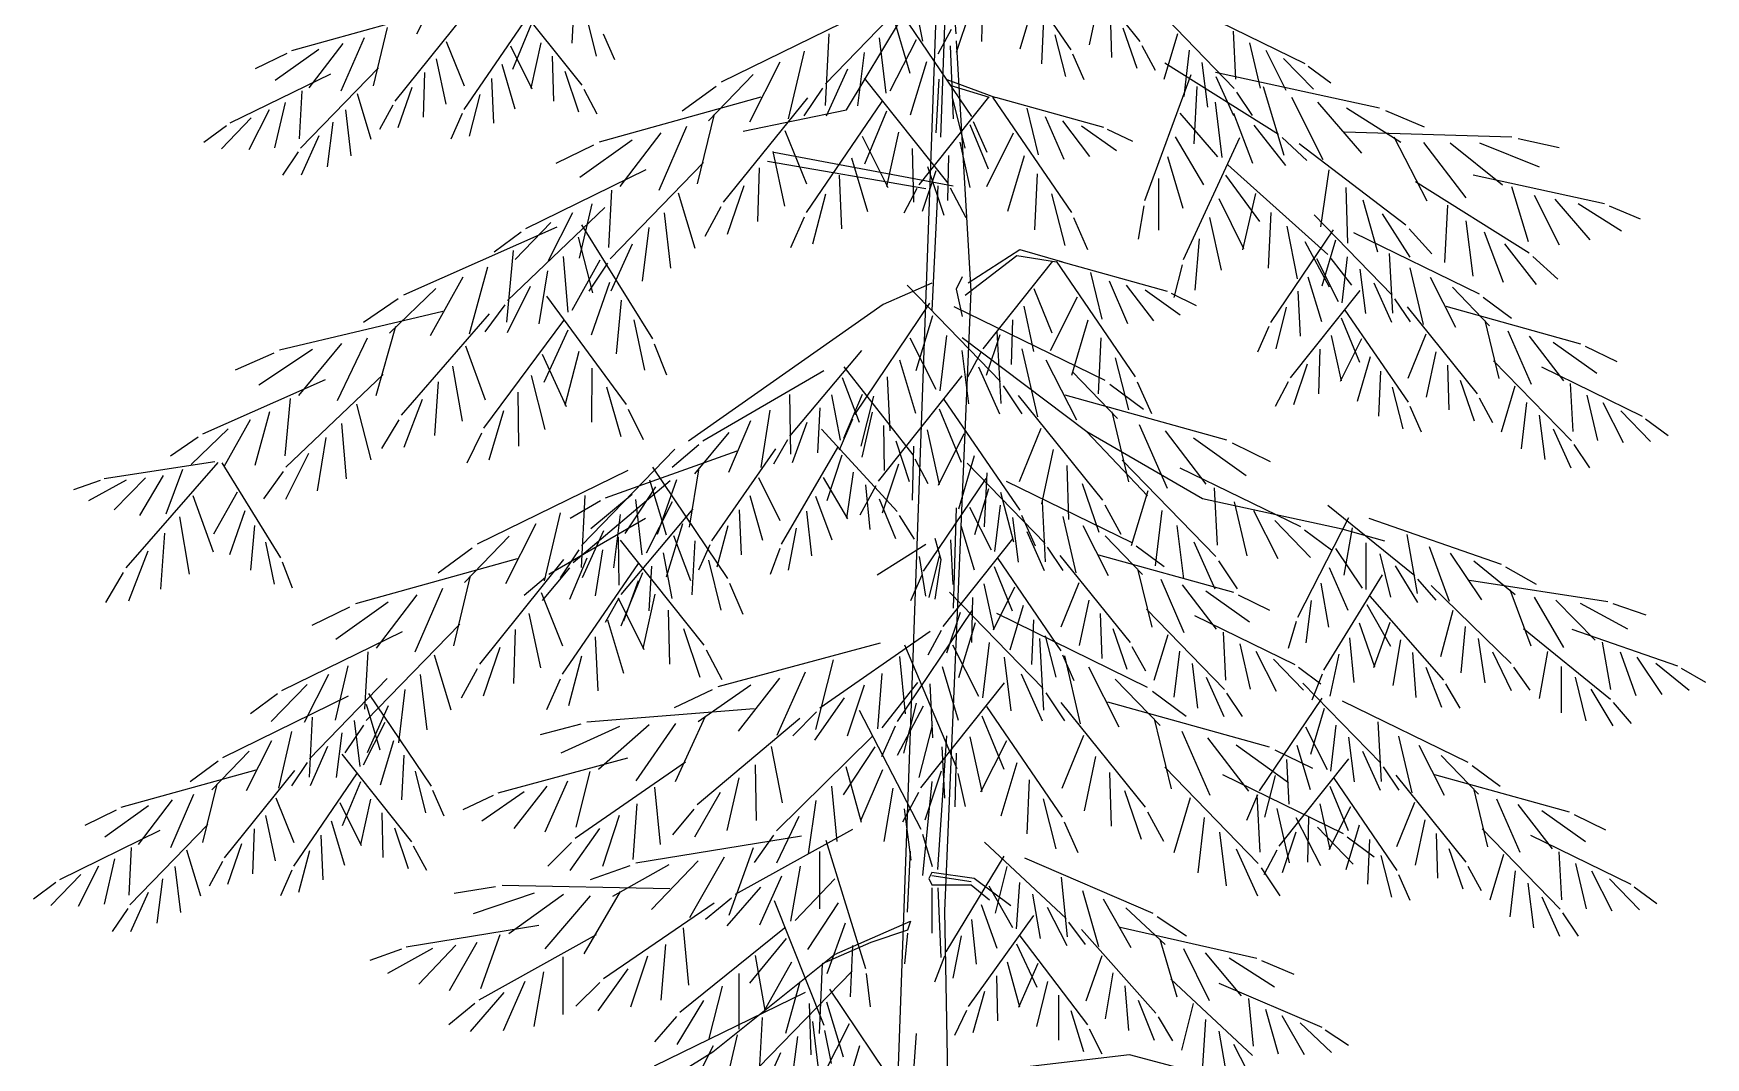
# Model space of a CAD drawing. Header units: millimetres. Extents: x 79741 to 173011, y 86123 to 135501.
# Drawn here: x 139338 to 143797, y 96044 to 98776 of the extents above; entities that cross this region are included whole.
import ezdxf

# ---------------------------------------------------------------- set-up
doc = ezdxf.new("R2010")
doc.units = ezdxf.units.MM

# ---------------------------------------------------------------- blocks, each defined once
blk = doc.blocks.new('A$C1C015833')
for p, q in [((2076.3, 42.3), (2273.2, 5526.6)), ((2292.1, 4776.8), (2265.1, 5134.9)), ((2406.8, 4946.1), (2547.2, 4740.9)), ((2544.8, 4953.2), (2700.7, 4759.5)), ((2258.3, 4547.1), (2271.8, 4925.4)), ((1149.5, 4886.8), (1093.1, 4775.6)), ((2209.4, 4880), (2001.6, 4665.8)), ((1305.6, 4857), (1460.4, 4662.4)), ((1443.6, 4855.2), (1438.3, 4755.6)), ((2104.9, 4832.8), (1769.8, 4668.9)), ((2159.2, 4839.9), (2326.1, 4592.6)), ((2202.5, 4833.4), (2217.2, 4760.2)), ((2350.9, 4859.4), (2348.3, 4759.7)), ((2463.2, 4841.7), (2433.9, 4742.7)), ((2609.1, 4853.5), (2587.6, 4752.5)), ((2737.2, 4833.5), (2910.3, 4655.1)), ((1114.5, 4821.9), (815, 4738.5)), ((1200.6, 4820.6), (1044.7, 4627)), ((1338.6, 4813.6), (1198.2, 4608.3)), ((1347, 4796), (1306.4, 4697.5)), ((1468.9, 4819.6), (1492.1, 4727)), ((2048.9, 4607.9), (2170.5, 4810.6)), ((2152.7, 4812), (2189.6, 4689.5)), ((2322.8, 4825.9), (2292.5, 4735.5)), ((2486.2, 4809.9), (2481.6, 4710.3)), ((2634.5, 4823.6), (2637.7, 4723.9)), ((2843.9, 4819.7), (3067.3, 4710.4)), ((976.6, 4767.4), (925, 4649.1)), ((1027.8, 4790.6), (996.6, 4661.1)), ((1158.8, 4759.9), (1198.8, 4661.1)), ((1369.3, 4757), (1347.2, 4656.1)), ((1507.7, 4776.8), (1532.7, 4719.8)), ((2009.5, 4776.8), (2001, 4617.2)), ((2121.5, 4768), (2136, 4644.9)), ((2203.1, 4763), (2145.2, 4649)), ((2280.8, 4786.3), (2251.5, 4731.4)), ((2292.3, 4761.4), (2324.6, 4204.5)), ((2511.8, 4774.5), (2535.5, 4682.1)), ((2662.8, 4790.3), (2693.7, 4700)), ((2784.4, 4776.8), (2753.7, 4674.8)), ((2907.6, 4782.4), (2913.2, 4675.9)), ((804.4, 4732.8), (734.5, 4698.8)), ((876, 4742.1), (778.9, 4672.8)), ((929, 4755.4), (853.3, 4656.4)), ((1136.3, 4721), (1157.8, 4620)), ((1301.6, 4749.7), (1349.2, 4654.4)), ((1394.5, 4726.9), (1397.1, 4627.2)), ((1954.1, 4738.3), (1919.1, 4587.4)), ((2087.8, 4735), (2073, 4616.3)), ((2278.6, 4749.7), (2285.4, 4587.6)), ((2550.8, 4731.9), (2576.1, 4675.1)), ((2705, 4750.9), (2734.7, 4696.2)), ((2810.4, 4740.2), (2798.3, 4637.6)), ((2944.5, 4756.7), (2967.8, 4656.1)), ((2980.2, 4740.3), (3025.3, 4651.4)), ((3019.9, 4722.1), (3086.2, 4653.5)), ((901.5, 4687.1), (678.1, 4577.9)), ((1008.2, 4700.9), (835.1, 4522.5)), ((1110.9, 4691), (1107.7, 4591.4)), ((1282.2, 4709.2), (1311.5, 4610.2)), ((1422.6, 4693.4), (1452.9, 4602.9)), ((1841, 4686.5), (1741.6, 4583.5)), ((1900.6, 4713.8), (1832.8, 4580.4)), ((2050.4, 4698.3), (2003.4, 4593.9)), ((2226.1, 4714.2), (2190.1, 4595.6)), ((2814, 4685.4), (2710.8, 4405.5)), ((2755.7, 4712.4), (3008.6, 4553.9)), ((2838.5, 4712.7), (2850.8, 4613.8)), ((2868.5, 4691.5), (3232.9, 4612.1)), ((3074.9, 4704.4), (3124.9, 4667.5)), ((837.8, 4649.8), (832.2, 4543.4)), ((1082.6, 4657.7), (1051.7, 4567.4)), ((1259.2, 4677.4), (1263.8, 4577.7)), ((1464.6, 4653.7), (1493.9, 4598.9)), ((1758.5, 4659.9), (1683.4, 4604.5)), ((1995.5, 4656), (1954, 4594)), ((2087.9, 4678.1), (2273.6, 4444.6)), ((2253.4, 4675.9), (2247.1, 4556.4)), ((2271.8, 4675.4), (2379.9, 4634.9)), ((2366.4, 4634.9), (2278.6, 4661.9)), ((2827, 4659.9), (2820.4, 4532.2)), ((2869.7, 4682.1), (2908.8, 4595.1)), ((2915.4, 4646.9), (2950, 4595.1)), ((2974.5, 4659.9), (3020.8, 4506.8)), ((800.9, 4624.1), (777.6, 4523.5)), ((961, 4644.3), (991.7, 4542.2)), ((1040.4, 4618.4), (1010.7, 4563.7)), ((1233.6, 4641.9), (1209.9, 4549.5)), ((1858.5, 4636), (1499.2, 4535.9)), ((1961.9, 4634.4), (1774.7, 4402.1)), ((2127.4, 4626), (1958.9, 4379.7)), ((2364.1, 4636), (2209.4, 4441.3)), ((2283.8, 4633.1), (2311.7, 4522.1)), ((2372.8, 4635.8), (2548.3, 4379.2)), ((2379.9, 4636.2), (2619.4, 4569.4)), ((2449.2, 4611.1), (2474.2, 4507.5)), ((2867.8, 4624.6), (2883, 4501.6)), ((3037.4, 4635.6), (3107.4, 4497.4)), ((3095.3, 4624.6), (3192.8, 4511.2)), ((3159.7, 4612.2), (3280.7, 4535.9)), ((670.5, 4571.9), (620.5, 4534.9)), ((725.5, 4589.6), (659.2, 4520.9)), ((765.2, 4607.8), (720.1, 4518.9)), ((906.9, 4580.2), (894.6, 4481.2)), ((935, 4607.6), (947.1, 4505.1)), ((1194.6, 4599.4), (1169.3, 4542.6)), ((1754.5, 4598.4), (1717, 4442.9)), ((1819.2, 4560.6), (2048.9, 4607.9)), ((2137.6, 4604.9), (2088.9, 4486.7)), ((2322.7, 4574.9), (2363.3, 4476.4)), ((2330.4, 4581.8), (2360.3, 4513.4)), ((2490.2, 4592.5), (2531.5, 4497.9)), ((2528.3, 4583), (2588.9, 4503.8)), ((2570.7, 4572.3), (2648.3, 4516.9)), ((2789.7, 4600.3), (2873.1, 4503.3)), ((2908.3, 4600.6), (2951, 4488.8)), ((2953.5, 4573.9), (3023.9, 4483.7)), ((3246.1, 4606.1), (3332.2, 4570.1)), ((875.7, 4549.6), (836.6, 4462.6)), ((1572.3, 4540.2), (1455.9, 4457.1)), ((1635.9, 4556.2), (1545, 4437.4)), ((1693, 4570.5), (1631.1, 4428.6)), ((1911.7, 4561.5), (1959.7, 4443)), ((2083.1, 4549.4), (2140.2, 4434.9)), ((2164.3, 4558), (2137.8, 4437)), ((2300.4, 4535.9), (2322.6, 4435)), ((2419, 4556), (2359.5, 4436.8)), ((2627.9, 4564.9), (2683.9, 4537.7)), ((2779, 4547.4), (2842.2, 4440.8)), ((2921.8, 4545.3), (2797.1, 4274.2)), ((3016.8, 4545.8), (3071.9, 4495.4)), ((3154.7, 4559.1), (3527.5, 4547.4)), ((3264.6, 4547.3), (3338, 4405.2)), ((3331, 4534.9), (3424.9, 4411.7)), ((3389.8, 4534.6), (3506.4, 4440.8)), ((3455.4, 4534.2), (3588.3, 4481.2)), ((3541.5, 4543.8), (3632.7, 4524.2)), ((830, 4514.3), (795.4, 4462.6)), ((1486.4, 4529.1), (1402.5, 4488.2)), ((1884.7, 4514.8), (1910.5, 4393.6)), ((1886.7, 4513.3), (2285.4, 4439)), ((2059.8, 4500.7), (2095, 4381.9)), ((2194.6, 4521.9), (2197.7, 4402.3)), ((2275.2, 4505.8), (2272.7, 4406.1)), ((2443.2, 4505.3), (2406.6, 4381.5)), ((2761.6, 4503.7), (2796.2, 4389.1)), ((3054.6, 4532.9), (3291.7, 4351.8)), ((1602.9, 4474.2), (1334.8, 4343.1)), ((1731, 4490.8), (1523.2, 4276.7)), ((1854.2, 4478.9), (1850.4, 4359.3)), ((2224.5, 4432.2), (1873.2, 4493)), ((2032.2, 4462.5), (2037.7, 4343)), ((2247.2, 4472.3), (2216.8, 4381.8)), ((2228.3, 4481.7), (2264.7, 4373.2)), ((2472, 4465.5), (2466.2, 4341)), ((2891, 4462.3), (2966.5, 4359.1)), ((2895.9, 4485.2), (3118.1, 4286.2)), ((3120.7, 4474), (3102.3, 4347.5)), ((3441.4, 4462.8), (3733, 4399.3)), ((1526.5, 4429.4), (1519.7, 4301.7)), ((1674.4, 4422.8), (1711.2, 4300.4)), ((1820.3, 4438.9), (1783.2, 4330.6)), ((2205.1, 4432.7), (2175.8, 4377.8)), ((2251.6, 4439), (2238.1, 4161.9)), ((2278.7, 4434.2), (2313.9, 4368.3)), ((2742.2, 4454.9), (2741.7, 4340.5)), ((3158.1, 4435.1), (3161.8, 4311.3)), ((3313, 4448.4), (3565.9, 4289.9)), ((3526.3, 4437.5), (3563.3, 4315.1)), ((1511.1, 4390.2), (1295.4, 4184)), ((1482.3, 4398.6), (1454.2, 4277.9)), ((1769.6, 4391.7), (1734, 4326.1)), ((2001.5, 4420), (1973, 4309.1)), ((2503.9, 4421.2), (2533.7, 4305.7)), ((2709.2, 4394), (2696.5, 4320.5)), ((2876.2, 4410.4), (2930.8, 4299.2)), ((2957.2, 4421.4), (2929, 4296.6)), ((3196.2, 4407.5), (3228.4, 4292.2)), ((3384.3, 4395.9), (3377.7, 4268.1)), ((3576.6, 4418.1), (3632.6, 4307.5)), ((3622.9, 4409.3), (3700.9, 4318.5)), ((3674.4, 4399.4), (3771.2, 4338.4)), ((3743.5, 4394.5), (3812.4, 4365.7)), ((1391.7, 4357.2), (1312.2, 4274.8)), ((1439.4, 4379), (1385.2, 4272.3)), ((1459.5, 4352.1), (1617, 4098.6)), ((1643.1, 4378.8), (1657.7, 4255.8)), ((1954.6, 4368.9), (1924.3, 4300.7)), ((2552.8, 4368.1), (2584.4, 4297)), ((2855.4, 4368.2), (2880.9, 4251.3)), ((2991.4, 4379.7), (2985.5, 4255.9)), ((3027.3, 4349.2), (3050.4, 4231.7)), ((3088.1, 4374.3), (3261.2, 4195.9)), ((3238.7, 4376.7), (3300.5, 4280.4)), ((3425.1, 4360.6), (3440.3, 4237.6)), ((1404.9, 4347), (1063.9, 4195.8)), ((1325.8, 4335.9), (1265.7, 4291.6)), ((1451.9, 4324.4), (1484.1, 4200.6)), ((1609.5, 4345.9), (1594.6, 4227.1)), ((2832.3, 4321.1), (2822.8, 4207)), ((3129.9, 4340.9), (2990.8, 4134.8)), ((3067.2, 4315.2), (3121.3, 4214.3)), ((3135.3, 4317.7), (3104.6, 4215.6)), ((3175.1, 4335), (3454.4, 4198.4)), ((3299.2, 4343), (3349.4, 4287.7)), ((3465.6, 4336.6), (3508.3, 4224.8)), ((1307.4, 4294.6), (1292.9, 4135.4)), ((1419, 4281.6), (1428.9, 4158.1)), ((1572, 4309.2), (1525.1, 4204.8)), ((2312.4, 4195.7), (2427.2, 4283.6)), ((2319.1, 4222.7), (2434, 4297.1)), ((2427.2, 4283.6), (2515.1, 4270)), ((2434, 4297.1), (2528.6, 4270)), ((3093.3, 4276.9), (3141.5, 4181.8)), ((3124.9, 4276.8), (3170.6, 4217.8)), ((3161.3, 4281), (3149.2, 4178.4)), ((3254.7, 4288.4), (3261.8, 4155.3)), ((3510.8, 4309.9), (3581.2, 4219.6)), ((3574.1, 4281.8), (3629.2, 4231.4)), ((1250.7, 4258.2), (1210, 4108.7)), ((1384.2, 4249.9), (1364.9, 4131.8)), ((1500.4, 4273.6), (1438.3, 4161.8)), ((1517.1, 4266.8), (1475.6, 4204.8)), ((2506, 4271.1), (2351.3, 4076.5)), ((2514.7, 4270.9), (2690.2, 4014.4)), ((2521.8, 4271.3), (2761.3, 4204.6)), ((2591.1, 4246.3), (2616.1, 4142.6)), ((2794.6, 4262.9), (2776.2, 4190.6)), ((3189.4, 4253.5), (3201.7, 4154.6)), ((3300.8, 4256.2), (3330, 4130.5)), ((1135.7, 4210.7), (1032.5, 4111.5)), ((1196.2, 4235.7), (1123.6, 4105)), ((1345.4, 4214.7), (1294.5, 4112.1)), ((1521.5, 4223.9), (1481.2, 4106.8)), ((2238.1, 4222), (2130, 4174.7)), ((2183, 4217.8), (2390.8, 4003.7)), ((2324.6, 4204.5), (2266.4, 2826.6)), ((2305.6, 4236.3), (2292.1, 4209.2)), ((2292.1, 4209.2), (2305.6, 4148.4)), ((2464.6, 4210.1), (2505.2, 4111.6)), ((2632.1, 4227.7), (2673.3, 4133)), ((2670.2, 4218.1), (2730.7, 4138.9)), ((2712.5, 4207.5), (2790.2, 4152)), ((2769.8, 4200.1), (2825.8, 4172.8)), ((3189.3, 4206.1), (3034.5, 4011.5)), ((3051.4, 4204.2), (3056.6, 4104.6)), ((3074.2, 4236.2), (3104.1, 4137.4)), ((3220.6, 4222.9), (3259.7, 4135.9)), ((3345.4, 4235.8), (3401.9, 4124.7)), ((3395.1, 4213.1), (3477.9, 4127.3)), ((1052.3, 4187.2), (975.2, 4134.6)), ((1288.9, 4174.4), (1245.1, 4114)), ((1382.1, 4193.1), (1558.9, 3952.7)), ((1547.4, 4184.6), (1536.7, 4065.4)), ((2130, 4174.7), (1697.5, 3870.7)), ((2233.1, 4177.8), (2066.2, 3930.4)), ((2287.4, 4170.7), (2622.5, 4006.8)), ((2442.3, 4171), (2464.5, 4070.2)), ((2560.9, 4191.1), (2501.4, 4071.9)), ((3026, 4168.6), (3002.8, 4076.1)), ((3156.4, 4162.6), (3296.8, 3957.4)), ((3266.3, 4187.7), (3300.9, 4136)), ((3294.3, 4169.7), (3450.3, 3976)), ((3380.5, 4171), (3679.9, 4087.6)), ((3463.8, 4190.9), (3526.3, 4144.7)), ((1151.3, 4159.6), (788.5, 4073)), ((1045.9, 4125.8), (1002.7, 3971.9)), ((1254.6, 4154.1), (1058.8, 3928.9)), ((1419.6, 4139.5), (1242.1, 3899.6)), ((1576.2, 4140.8), (1599.9, 4028.8)), ((2239.6, 4149.9), (2202.8, 4027.4)), ((2417.1, 4141), (2414.5, 4041.3)), ((2585.1, 4140.4), (2548.5, 4016.7)), ((2987.2, 4125.8), (2962.3, 4068.9)), ((3147.9, 4145.1), (3188.5, 4046.5)), ((3467.2, 4139.6), (3498.3, 4010.1)), ((925.9, 4088.2), (830.6, 3972.8)), ((983.5, 4100.3), (916.3, 3960.8)), ((1429, 4118), (1375.9, 4001.7)), ((2189.3, 4100.9), (2247.1, 3986.8)), ((2270.9, 4105.9), (2256.3, 3982.8)), ((2582.6, 3891.7), (2305.6, 4101.1)), ((2389, 4107.4), (2358.7, 4017)), ((2382.9, 4114.7), (2391.4, 3955.1)), ((2613.9, 4100.7), (2608.1, 3976.2)), ((3125.6, 4106), (3147.8, 4005.2)), ((3193.3, 4098.8), (3145.7, 4003.4)), ((3336.1, 4108.9), (3296.1, 4010.2)), ((3518.4, 4116.4), (3569.9, 3998.1)), ((3566, 4104.5), (3641.7, 4005.5)), ((3618.9, 4091.2), (3716, 4021.9)), ((775.5, 4066.7), (690.1, 4029)), ((861.7, 4074.5), (742.2, 3995.8)), ((1201.7, 4083.2), (1245.2, 3962.9)), ((1372.5, 4064.6), (1425.3, 3948.1)), ((1454, 4070.2), (1422.9, 3950.2)), ((1620.8, 4087.7), (1648.2, 4018.3)), ((2081.8, 4072.6), (1921.8, 3882.3)), ((2166.3, 4052.1), (2202.2, 3933.5)), ((2304.5, 4072.9), (2319.4, 3954.2)), ((2347, 4067.8), (2317.7, 4013)), ((2438.2, 4076.2), (2473.2, 3925.3)), ((2491.8, 4051.7), (2559.5, 3918.3)), ((2645.8, 4056.4), (2675.5, 3940.9)), ((3100.4, 4075.9), (3097.8, 3976.2)), ((3212.7, 4058.2), (3183.4, 3959.2)), ((3358.6, 4070), (3337.1, 3969)), ((3690.5, 4081.9), (3760.4, 4047.9)), ((1018.5, 4019.2), (802.8, 3813)), ((1172.9, 4037.5), (1194.2, 3915.4)), ((1347.4, 4016.8), (1378.1, 3896.8)), ((1482.9, 4033), (1481.5, 3913.3)), ((1997.8, 4027.2), (1729, 3871.2)), ((2042.5, 4036.3), (2195.9, 3840.6)), ((2304.5, 4016), (2118.7, 3782.4)), ((2138.9, 4013.7), (2145.2, 3894.2)), ((2342, 4036.2), (2388.9, 3931.8)), ((2551.4, 4024.4), (2650.8, 3921.4)), ((3072.3, 4042.4), (3042, 3952)), ((3235.7, 4026.4), (3231.1, 3926.8)), ((3384, 4040.1), (3387.2, 3940.4)), ((3486.7, 4050), (3659.9, 3871.6)), ((3593.5, 4036.2), (3816.9, 3926.9)), ((889.8, 4007.4), (617, 3886.5)), ((1141.1, 4002.7), (1132.8, 3883.4)), ((1318.4, 3979.7), (1319.4, 3860)), ((1515, 3991.5), (1547.3, 3881.7)), ((2038.8, 4012.7), (2076.6, 3913.1)), ((2396.9, 3993.9), (2438.3, 3931.8)), ((2633.8, 3997.8), (2708.9, 3942.4)), ((2694.7, 4003.2), (2726.3, 3932.2)), ((3030.3, 4002.8), (3001, 3947.9)), ((3261.3, 3991), (3285.1, 3898.6)), ((3412.3, 4006.8), (3443.2, 3916.5)), ((3533.9, 3993.4), (3503.2, 3891.3)), ((3657.1, 3998.9), (3662.8, 3892.4)), ((811.8, 3965.6), (800.2, 3838.2)), ((959.3, 3953.4), (991.5, 3829.7)), ((1105.7, 3964), (1064.6, 3857.2)), ((1563.6, 3942.1), (1596.3, 3875)), ((1878, 3939.7), (1857.9, 3812.2)), ((1921.8, 3975), (1924.1, 3841.8)), ((1989.4, 3944.9), (1984.1, 3845.4)), ((2015.4, 3974.3), (2034.8, 3872.9)), ((2083.5, 3975), (2042.2, 3876.8)), ((2108.5, 3971), (2080.7, 3860)), ((2254.7, 3942.8), (2303.5, 3824.5)), ((2264.9, 3963.8), (2433.4, 3717.5)), ((2430.4, 3972.3), (2617.6, 3739.9)), ((2533.9, 3973.9), (2893.1, 3873.7)), ((3300.4, 3948.5), (3325.7, 3891.6)), ((3454.6, 3967.4), (3484.2, 3912.7)), ((3559.9, 3956.7), (3547.8, 3854.1)), ((3694, 3973.2), (3717.3, 3872.6)), ((3729.7, 3956.8), (3774.8, 3867.9)), ((722.9, 3918.5), (664.7, 3813.8)), ((766.4, 3936.4), (733.9, 3816.9)), ((926.4, 3910.6), (936.3, 3787.1)), ((1053.3, 3918.8), (1015.3, 3854.5)), ((1286.1, 3938.3), (1253.5, 3828.6)), ((1835, 3916.2), (1786.6, 3801.3)), ((1960.4, 3912.2), (1927.6, 3822.6)), ((2061.9, 3919.7), (2032, 3851.3)), ((2105.5, 3935.8), (2082.6, 3835.1)), ((2130.5, 3905.6), (2132.4, 3805.8)), ((2637.9, 3936.2), (2675.3, 3780.8)), ((2699.3, 3908.4), (2761.2, 3766.4)), ((3588, 3929.2), (3600.4, 3830.3)), ((3769.4, 3938.6), (3835.7, 3870)), ((3824.4, 3920.9), (3874.4, 3884)), ((607.7, 3879.6), (546, 3837.6)), ((674.4, 3898.4), (591.9, 3819.1)), ((891.6, 3879), (872.3, 3760.9)), ((1237.3, 3889.1), (1204.5, 3822.1)), ((1787, 3890), (1710.5, 3798.5)), ((1917.3, 3873.8), (1886.5, 3819.7)), ((1992.8, 3897.6), (2161, 3714.5)), ((2158.3, 3871.8), (2188, 3781.2)), ((2228, 3895.9), (2254.6, 3774.9)), ((2309.3, 3887.2), (2252.1, 3772.8)), ((2480.6, 3899.4), (2432.6, 3780.9)), ((2582.6, 3891.7), (2717.8, 3749.8)), ((2839.4, 3743), (2582.6, 3891.7)), ((2756.4, 3894.1), (2847.3, 3775.2)), ((2820, 3878.1), (2936.5, 3794.9)), ((2905.9, 3867), (2989.8, 3826.1)), ((3619.2, 3898.6), (3658.3, 3811.6)), ((852.8, 3843.7), (801.9, 3741.1)), ((1667.2, 3853.2), (1459.4, 3639.1)), ((1804.6, 3849.1), (1511.9, 3744.6)), ((1720.1, 3863), (1661, 3812.5)), ((1890.7, 3853.9), (1748.8, 3649.6)), ((2028.7, 3856.6), (1903.3, 3641.9)), ((2038.4, 3839.7), (2004.9, 3738.5)), ((2197.7, 3859.8), (2194.7, 3740.2)), ((2200.1, 3831.9), (2229, 3776.9)), ((2332.5, 3838.6), (2297.4, 3719.8)), ((2507.6, 3852.7), (2481.8, 3731.5)), ((2661.3, 3828.7), (2869.1, 3614.6)), ((3665, 3863.4), (3699.5, 3811.6)), ((644.4, 3825.2), (398.7, 3787.1)), ((651.4, 3823.9), (446.9, 3589.8)), ((529.7, 3794.8), (477.6, 3705.7)), ((572.6, 3808.4), (535.6, 3708.5)), ((660, 3823.1), (790.8, 3611.6)), ((796.3, 3803.4), (752.5, 3743)), ((1562.7, 3806), (1227.7, 3642.1)), ((1617.1, 3813.1), (1784, 3565.8)), ((1720.4, 3811.6), (1698.5, 3680.2)), ((2063.4, 3802.3), (2048.5, 3700.2)), ((2164.1, 3819.6), (2127.7, 3711)), ((2316.5, 3821.8), (2489.7, 3643.3)), ((2360.1, 3800.4), (2354.6, 3680.8)), ((2538.1, 3816.8), (2541.9, 3697.2)), ((2789.5, 3812.1), (3057.5, 3681)), ((389.7, 3783.6), (330.9, 3763.1)), ((447.4, 3784.2), (363.8, 3738.3)), ((490.8, 3789.8), (421.3, 3718.3)), ((694, 3757.6), (642, 3664.6)), ((1440.8, 3601.2), (1657, 3783.6)), ((1624.3, 3769.5), (1555.8, 3665.4)), ((1610.6, 3785.2), (1647.4, 3662.7)), ((1670.9, 3784.8), (1627.9, 3663.2)), ((1853.3, 3790.3), (1900.2, 3694.6)), ((1996.4, 3790.3), (2050.7, 3698.6)), ((2113.6, 3772), (2078.5, 3706.2)), ((2090.7, 3774.1), (2100.4, 3674.8)), ((2358.3, 3788.4), (2219.2, 3582.3)), ((2363.8, 3765.1), (2333.1, 3663.1)), ((2390.8, 3757.9), (2419.4, 3647)), ((2403.6, 3782.4), (2682.8, 3645.9)), ((2572, 3776.8), (2609.1, 3668.5)), ((2718, 3760.7), (2681.1, 3638.2)), ((2865.8, 3767.3), (2872.6, 3639.6)), ((596.1, 3750.1), (641.2, 3624.8)), ((1501.7, 3738.2), (1434.3, 3699.2)), ((1467.3, 3750), (1458.8, 3590.4)), ((1572.4, 3752.5), (1480.5, 3676.5)), ((1707.3, 3720.8), (1547.2, 3530.5)), ((1579.3, 3741.2), (1593.9, 3618.1)), ((1660.9, 3736.2), (1603.1, 3622.2)), ((1810.3, 3718.2), (1814.3, 3618.6)), ((1833.6, 3749.9), (1862.2, 3650.7)), ((1979.9, 3748.5), (2016.2, 3651.8)), ((2121.1, 3742.7), (2157.8, 3654.6)), ((2292.1, 3722.8), (2285.4, 3499.8)), ((2321.8, 3724.3), (2370, 3629.3)), ((2389.8, 3728.4), (2377.7, 3625.9)), ((2483.1, 3735.8), (2490.2, 3602.8)), ((2622.8, 3729.6), (2658.3, 3664)), ((2749.2, 3716.7), (2734.7, 3593.6)), ((3150.2, 3675.5), (2839.4, 3743)), ((2910.1, 3736.5), (2938.1, 3615.8)), ((2952.9, 3716.9), (3007.1, 3610.2)), ((3118.5, 3728.7), (3311.7, 3572.2)), ((566.1, 3702.6), (587.9, 3575.4)), ((711.5, 3716.2), (677.6, 3618.7)), ((733, 3683.4), (723.8, 3584.1)), ((1358.4, 3687), (1290.7, 3553.6)), ((1412, 3711.5), (1376.9, 3560.6)), ((1601.7, 3699.4), (1386.7, 3574.6)), ((1545.7, 3708.3), (1530.8, 3589.5)), ((1683.9, 3687.4), (1648, 3568.8)), ((1784.5, 3683), (1760.1, 3590.7)), ((1959.3, 3715.1), (1970.9, 3616.1)), ((2165.8, 3706.1), (2199, 3653.5)), ((2302.6, 3683.6), (2332.6, 3584.8)), ((2417.8, 3701), (2430.2, 3602)), ((2437.7, 3706.8), (2468.1, 3638.6)), ((2529.3, 3703.7), (2558.4, 3578)), ((2573.9, 3683.3), (2630.3, 3572.1)), ((2782.9, 3683.7), (2797.7, 3565)), ((3000.6, 3695), (3080.1, 3612.7)), ((3164, 3700.5), (3050.5, 3479.3)), ((3209.7, 3700), (3503.2, 3597.7)), ((532.8, 3666.5), (523.9, 3542.2)), ((756.9, 3646.8), (776.4, 3553.4)), ((1298.8, 3659.7), (1199.4, 3556.7)), ((1508.2, 3671.5), (1461.3, 3567.1)), ((1540.9, 3657.7), (1542.8, 3551.1)), ((1545.7, 3651.3), (1731.5, 3417.8)), ((1664.2, 3661), (1702, 3561.3)), ((1711.3, 3649.1), (1705, 3529.6)), ((1936.3, 3677.9), (1919.1, 3584.1)), ((2244.8, 3655.2), (2258.3, 3607.9)), ((2417.8, 3653.6), (2263, 3458.9)), ((2279.8, 3651.7), (2285.1, 3552.1)), ((2449.1, 3670.4), (2488.2, 3583.4)), ((2623.6, 3660.5), (2706.4, 3574.7)), ((2820.3, 3647), (2867.3, 3542.6)), ((3066.6, 3673.8), (3126.6, 3629.4)), ((3244.8, 3648.5), (3150.2, 3675.5)), ((3172.2, 3678.1), (3153.8, 3573.1)), ((3202.4, 3644.8), (3202.6, 3541.5)), ((3294.2, 3663.2), (3317.1, 3532)), ((495.9, 3626.3), (452.8, 3515.1)), ((1316.3, 3609.2), (957, 3509.1)), ((1216.3, 3633.1), (1141.3, 3577.7)), ((1419.7, 3607.7), (1232.6, 3375.3)), ((1453.3, 3629.2), (1411.8, 3567.2)), ((1471.5, 3610.6), (1432.7, 3518.7)), ((1505.9, 3629.4), (1489.8, 3527.5)), ((1640.8, 3622.5), (1660.2, 3521.1)), ((1745.1, 3640.7), (1719.5, 3584.1)), ((1741.7, 3606.3), (1769.5, 3495.3)), ((1900.3, 3632.7), (1879.1, 3574.3)), ((2116.4, 3574.1), (2224.5, 3641.7)), ((2224.5, 3526.8), (2211, 3614.7)), ((2254.5, 3616.1), (2231.3, 3523.5)), ((2258.3, 3607.9), (2244.8, 3520.1)), ((2384.8, 3610.1), (2525.2, 3404.9)), ((2494.8, 3635.1), (2529.4, 3583.4)), ((2522.8, 3617.2), (2678.8, 3423.5)), ((2608.9, 3618.5), (2908.4, 3535)), ((2692.3, 3638.4), (2754.8, 3592.2)), ((3135.4, 3632.6), (3194.5, 3543.9)), ((3233.5, 3620.8), (3257.6, 3524.1)), ((3343.8, 3636.8), (3387.8, 3515.5)), ((3390.5, 3621.9), (3459.8, 3518.2)), ((3442.6, 3605.2), (3535, 3529.9)), ((441.1, 3579.3), (401.4, 3512.4)), ((794, 3602.5), (816.6, 3544.6)), ((1212.3, 3571.6), (1174.9, 3416.1)), ((1379.5, 3568.1), (1332.3, 3527.7)), ((1433.1, 3589.6), (1371.9, 3516.5)), ((1585.3, 3599.2), (1416.8, 3352.9)), ((1595.4, 3578.1), (1546.7, 3459.9)), ((1614.8, 3593.1), (1609.5, 3493.6)), ((2215.7, 3573.3), (2190.8, 3516.3)), ((2376.4, 3592.5), (2417, 3494)), ((2695.6, 3587.1), (2726.8, 3457.6)), ((2875.2, 3604.7), (2916.7, 3542.7)), ((3239.1, 3573.7), (3108.7, 3362)), ((3121.2, 3589.9), (3162.7, 3495.3)), ((3268.1, 3594.2), (3317.4, 3512.5)), ((3513.4, 3591.4), (3581, 3553)), ((1150.9, 3543.7), (1089, 3401.8)), ((1369.6, 3534.7), (1417.6, 3416.2)), ((1585.8, 3560.4), (1553, 3470.9)), ((1622.2, 3531.2), (1595.6, 3410.2)), ((1788.3, 3555), (1818.2, 3486.6)), ((2277.5, 3535.4), (2485.4, 3321.3)), ((2354.1, 3553.5), (2376.2, 3452.6)), ((2421.8, 3546.3), (2374.2, 3450.9)), ((2564.6, 3556.4), (2524.6, 3457.6)), ((2746.8, 3563.9), (2798.4, 3445.6)), ((2794.4, 3552), (2870.2, 3452.9)), ((2847.4, 3538.6), (2944.5, 3469.3)), ((3102.4, 3555.4), (3119.4, 3457.2)), ((3317.8, 3564.6), (3358.2, 3517.4)), ((3347.7, 3550.1), (3525.6, 3376.5)), ((3433.1, 3561.7), (3740.3, 3514.6)), ((3522.9, 3540.9), (3569.3, 3416)), ((944.3, 3502.3), (860.4, 3461.5)), ((1030.2, 3513.4), (913.7, 3430.3)), ((1093.8, 3529.4), (1002.9, 3410.6)), ((1542.7, 3522), (1511.9, 3467.9)), ((1540.9, 3522.6), (1598, 3408.1)), ((1652.4, 3495.1), (1655.5, 3375.5)), ((2327.7, 3495.4), (2160.8, 3248.1)), ((2328.9, 3523.4), (2326.3, 3423.7)), ((2441.2, 3505.7), (2411.9, 3406.7)), ((2587.1, 3517.5), (2565.6, 3416.5)), ((2715.2, 3497.5), (2888.3, 3319)), ((2919, 3529.4), (2988.9, 3495.3)), ((3081.4, 3517.1), (3069.5, 3422.4)), ((3205.2, 3508.2), (3257.3, 3415.2)), ((3211.6, 3526.7), (3375.4, 3339.6)), ((3396.4, 3494.8), (3368.5, 3391.9)), ((3576.5, 3524), (3641.8, 3412.6)), ((3625.2, 3517.8), (3712.2, 3428.5)), ((3679.4, 3510.9), (3784, 3453.7)), ((3751.6, 3510.2), (3825, 3484.8)), ((1188.9, 3464), (981.1, 3249.9)), ((1342.6, 3488), (1368.4, 3366.8)), ((1517.6, 3473.9), (1552.8, 3355.1)), ((2300.8, 3489.9), (2270.5, 3399.4)), ((2334.2, 3467.5), (2297.4, 3345)), ((2382, 3488.3), (2717.1, 3324.4)), ((2464.2, 3473.9), (2459.6, 3374.3)), ((2612.5, 3487.6), (2615.7, 3387.9)), ((2822, 3483.6), (3045.3, 3374.4)), ((3048, 3470), (3030.1, 3410.4)), ((3187.8, 3466.8), (3221.8, 3369.3)), ((3255.9, 3467.7), (3220, 3367.3)), ((3423.4, 3458.8), (3414.1, 3356)), ((1060.7, 3447.4), (792.7, 3316.3)), ((1312.1, 3452.1), (1308.3, 3332.5)), ((1490, 3435.7), (1495.6, 3316.2)), ((1686.1, 3454.9), (1722.5, 3346.4)), ((2123, 3421.6), (1762.7, 3325.1)), ((2234.6, 3447.8), (1989.6, 3277.6)), ((2258.8, 3450.3), (2229.5, 3395.4)), ((2365.4, 3423.5), (2350.9, 3300.4)), ((2477.5, 3432.3), (2486, 3272.7)), ((2489.8, 3438.4), (2513.5, 3346.1)), ((2640.8, 3454.2), (2671.7, 3364)), ((2762.4, 3440.8), (2731.7, 3338.8)), ((2885.6, 3446.3), (2891.2, 3339.9)), ((2922.5, 3420.6), (2945.8, 3320)), ((3166.3, 3433.9), (3175.7, 3334.6)), ((3280, 3429.7), (3262.7, 3327.9)), ((3452.2, 3432.2), (3467.3, 3333.6)), ((3553, 3454.2), (3746.2, 3297.7)), ((3660.6, 3453.2), (3895.5, 3371.4)), ((3728.3, 3423.8), (3746.6, 3318.8)), ((984.4, 3402.7), (977.6, 3274.9)), ((1132.2, 3396), (1169.1, 3273.6)), ((1278.2, 3412.1), (1241.1, 3303.8)), ((1459.4, 3393.2), (1430.8, 3282.3)), ((1736.5, 3407.4), (1771.7, 3341.5)), ((2018.6, 3385), (1979.6, 3229.9)), ((2166, 3392), (2178.6, 3264.7)), ((2177.7, 3418.1), (2294, 3143.4)), ((2283.9, 3418.5), (2341.7, 3304.4)), ((2399.1, 3390.5), (2414, 3271.8)), ((2528.8, 3395.9), (2554.1, 3339.1)), ((2532.8, 3393.8), (2567.8, 3242.9)), ((2683, 3414.9), (2712.7, 3360.2)), ((2788.4, 3404.1), (2776.3, 3301.6)), ((2958.2, 3404.3), (3003.3, 3315.4)), ((2997.9, 3386.1), (3064.2, 3317.5)), ((3142.5, 3397.3), (3123.1, 3303.9)), ((3306.6, 3400.9), (3313.9, 3301.4)), ((3484.3, 3402.4), (3525.7, 3316.5)), ((3606.6, 3403.6), (3588.3, 3298.6)), ((3768, 3402.7), (3803.1, 3305.6)), ((3805.4, 3390.7), (3860.8, 3307.8)), ((897.3, 3352.2), (843.1, 3245.5)), ((940.1, 3371.8), (912.1, 3251.1)), ((1101, 3352), (1115.5, 3229)), ((1227.4, 3364.9), (1191.8, 3299.3)), ((1956.9, 3357.8), (1893.6, 3216.4)), ((2126.9, 3354.8), (2117.5, 3231.2)), ((2260.9, 3369.7), (2296.8, 3251.1)), ((2436.6, 3353.8), (2483.5, 3249.4)), ((2586.4, 3369.3), (2654.1, 3235.9)), ((2816.5, 3376.7), (2828.8, 3277.7)), ((2847.7, 3346.1), (2886.8, 3259.1)), ((3052.9, 3368.4), (3102.9, 3331.4)), ((3105.5, 3352.9), (3082.9, 3295)), ((3336.2, 3368.7), (3370.8, 3279.8)), ((3530.9, 3368.4), (3566.9, 3317.6)), ((3636.8, 3370.3), (3637, 3267)), ((3668, 3346.4), (3692, 3249.6)), ((3847, 3377.4), (3921, 3317.1)), ((3903.7, 3366.4), (3957.8, 3335.6)), ((783.6, 3309.1), (723.6, 3264.8)), ((849.6, 3330.4), (770.1, 3248)), ((1027.9, 3343.2), (854.7, 3164.8)), ((986.1, 3309.8), (1125.2, 3103.7)), ((1067.3, 3319.1), (1052.5, 3200.3)), ((1412.5, 3342.2), (1382.1, 3274)), ((1749.9, 3318.4), (1665.6, 3278.4)), ((1835.9, 3328.6), (1718.6, 3246.7)), ((1899.6, 3344), (1807.6, 3226.1)), ((2087.5, 3328.9), (2050.1, 3215.2)), ((2206, 3334.3), (2127.3, 3233.4)), ((2399, 3333.6), (2213.3, 3100)), ((2233.5, 3331.3), (2239.8, 3211.8)), ((2491.5, 3311.5), (2532.9, 3249.4)), ((2646, 3342), (2745.4, 3239)), ((2728.4, 3315.4), (2803.5, 3260)), ((2893.4, 3310.8), (2928, 3259.1)), ((3063, 3333.3), (3236.2, 3154.9)), ((3380.1, 3331.2), (3412, 3277.8)), ((3702.6, 3319.8), (3751.8, 3238)), ((940.8, 3303.9), (661.6, 3167.3)), ((980.7, 3286.6), (1011.4, 3184.5)), ((1029.9, 3282.4), (982.9, 3178)), ((1843.4, 3275.7), (1471.6, 3246.4)), ((2043.7, 3300.1), (1977.6, 3206.6)), ((2076.6, 3273), (2214.1, 3008.2)), ((2219.2, 3281.9), (2161.1, 3172.5)), ((2203.1, 3288.6), (2175.3, 3177.6)), ((2359.5, 3281.4), (2528, 3035.2)), ((2525, 3289.9), (2712.2, 3057.5)), ((2628.4, 3291.5), (2987.7, 3191.3)), ((3104.8, 3300), (2965.7, 3093.9)), ((3110.2, 3276.7), (3079.5, 3174.6)), ((3150.1, 3294), (3429.3, 3157.5)), ((3752.2, 3290.2), (3792.7, 3243)), ((861.3, 3257.3), (854.2, 3124.2)), ((975, 3240), (933.5, 3178)), ((954.6, 3249.9), (966.7, 3147.4)), ((1022.6, 3245.8), (974.4, 3150.7)), ((1457.8, 3242.2), (1367.6, 3218.2)), ((1544.2, 3236.6), (1413.9, 3177.4)), ((1609.7, 3240.1), (1497.7, 3141)), ((1668.5, 3243.2), (1580.5, 3115.8)), ((1734.1, 3258.8), (1667.6, 3113.4)), ((1944.6, 3254.4), (1716.3, 3062.2)), ((1981.7, 3269.1), (1929.1, 3216.1)), ((2156.5, 3237.3), (2126.6, 3168.9)), ((2238.7, 3239.1), (2209.6, 3123)), ((2349.3, 3260.4), (2398.1, 3142.1)), ((2732.5, 3253.8), (2769.9, 3098.4)), ((3068.3, 3235.9), (3116.5, 3140.8)), ((3136.3, 3240), (3124.2, 3137.5)), ((3229.6, 3247.4), (3236.7, 3114.4)), ((770.5, 3204.7), (714.1, 3093.6)), ((815.2, 3225.2), (786, 3099.4)), ((926.6, 3222.5), (914.2, 3123.5)), ((1041.8, 3205.1), (1011.8, 3106.3)), ((2105.4, 3214.3), (1892.8, 3004.9)), ((2251.6, 2918.8), (2271.8, 3216)), ((2322.6, 3213.5), (2349.2, 3092.5)), ((2403.8, 3204.8), (2346.7, 3090.4)), ((2575.2, 3217), (2527.2, 3098.5)), ((2793.9, 3226), (2855.8, 3084)), ((2851, 3211.7), (2941.9, 3092.9)), ((3164.3, 3212.6), (3176.7, 3113.6)), ((3275.7, 3215.3), (3304.9, 3089.5)), ((652.2, 3159.9), (589.6, 3113.7)), ((720.9, 3182), (638, 3096.2)), ((895.4, 3191.9), (856.3, 3104.9)), ((926.7, 3175), (1081.4, 2980.4)), ((1064.6, 3173.1), (1059.3, 3073.5)), ((1561.5, 3166), (1273.3, 3088.8)), ((1881.4, 3192.4), (1905.7, 3066.9)), ((2111.4, 3191.6), (2040.8, 3085)), ((2260.3, 3191.3), (2266.3, 3077)), ((2292.3, 3177.4), (2289.3, 3057.8)), ((2602.2, 3170.3), (2576.4, 3049.1)), ((2914.6, 3195.7), (3031.1, 3112.5)), ((3000.5, 3184.6), (3084.4, 3143.7)), ((3164.3, 3165.1), (3009.5, 2970.5)), ((3026.3, 3163.3), (3031.6, 3063.7)), ((3049.1, 3195.2), (3079.1, 3096.4)), ((3195.5, 3182), (3234.6, 3095)), ((3320.4, 3194.9), (3376.8, 3083.7)), ((3370, 3172.1), (3452.9, 3086.3)), ((735.5, 3139.9), (436.1, 3056.5)), ((821.7, 3138.6), (665.7, 2945)), ((849.6, 3156.6), (815.1, 3104.9)), ((959.6, 3131.6), (819.2, 2926.3)), ((1089.9, 3137.5), (1113.1, 3045)), ((1690.5, 3157.7), (1445.4, 2987.4)), ((1478, 3136.7), (1446.8, 3012.7)), ((1809.1, 3122.4), (1782.4, 3005.7)), ((1845.9, 3151.8), (1848, 3027.9)), ((2047.2, 3147.6), (2081.3, 3024.3)), ((2128.6, 3140.5), (2079.3, 3026.8)), ((2258.7, 3137.2), (2222.3, 3028.7)), ((2296.2, 3132), (2312.4, 3059.1)), ((2427.1, 3156.2), (2391.9, 3037.4)), ((2632.7, 3134.4), (2636.5, 3014.8)), ((2755.9, 3146.3), (2963.7, 2932.2)), ((2884, 3129.7), (3152.1, 2998.6)), ((3001, 3127.7), (2977.8, 3035.1)), ((3131.3, 3121.7), (3271.7, 2916.4)), ((3241.3, 3146.7), (3275.8, 3095)), ((3269.2, 3128.8), (3425.2, 2935.1)), ((3355.4, 3130.1), (3654.8, 3046.6)), ((3438.7, 3150), (3501.3, 3103.8)), ((597.6, 3085.4), (546, 2967)), ((648.8, 3108.6), (617.6, 2979)), ((968.1, 3114), (927.5, 3015.5)), ((1128.7, 3094.8), (1153.7, 3037.8)), ((1331.8, 3091.7), (1238, 3026.1)), ((1382.8, 3103.9), (1309.2, 3009.6)), ((1428.6, 3114.9), (1378, 3001.9)), ((1621.8, 3101.9), (1634.5, 2974.6)), ((1768.1, 3089.6), (1710.9, 2990.5)), ((2015, 3104.3), (2026.8, 2980.9)), ((2151.4, 3099.3), (2131.4, 2981.3)), ((2208.2, 3089.7), (2173.1, 3023.8)), ((2238.1, 3114.7), (2217.8, 2905.3)), ((2454.7, 3118), (2449.2, 2998.4)), ((2666.6, 3094.4), (2703.7, 2986.1)), ((2962.2, 3084.9), (2937.2, 3027.9)), ((2960.4, 3084.9), (2967.2, 2957.2)), ((3122.8, 3104.1), (3163.4, 3005.6)), ((3442.1, 3098.7), (3473.3, 2969.2)), ((425.4, 3050.8), (355.5, 3016.8)), ((497, 3060.1), (400, 2990.8)), ((550, 3073.4), (474.3, 2974.4)), ((779.9, 3077.9), (819.9, 2979.1)), ((922.7, 3067.7), (970.2, 2972.4)), ((990.3, 3074.9), (968.2, 2974.1)), ((1263, 3083.5), (1195.6, 3051.5)), ((1582.7, 3064.7), (1573.3, 2941.1)), ((1709.3, 3053), (1661.8, 2995.5)), ((1980.6, 3072.1), (1963.1, 2953.7)), ((2176.7, 3053.3), (2191.6, 2939.8)), ((2485.4, 3075.5), (2513.9, 2964.6)), ((2812.6, 3078.3), (2775.7, 2955.8)), ((3004.7, 3054.1), (3032.7, 2933.4)), ((3100.6, 3065.1), (3122.7, 2964.2)), ((3168.3, 3057.8), (3120.7, 2962.5)), ((3311, 3068), (3271.1, 2969.2)), ((3493.3, 3075.5), (3544.9, 2957.2)), ((3540.9, 3063.5), (3616.6, 2964.5)), ((3593.9, 3050.2), (3690.9, 2980.9)), ((629.3, 3018.9), (456.1, 2840.5)), ((757.3, 3038.9), (778.8, 2938)), ((903.2, 3027.2), (932.6, 2928.2)), ((1015.6, 3044.9), (1018.1, 2945.2)), ((1043.6, 3011.3), (1074, 2920.9)), ((1543.3, 3038.8), (1506, 2925.1)), ((1942.3, 3036.3), (1893.1, 2932.9)), ((2532.3, 3024.4), (2562.7, 2956.2)), ((2717.4, 3047.2), (2752.9, 2981.6)), ((2843.8, 3034.3), (2829.3, 2911.2)), ((3047.5, 3034.5), (3101.7, 2927.8)), ((3075.3, 3035), (3072.8, 2935.3)), ((3095.2, 3012.6), (3174.7, 2930.3)), ((3187.7, 3017.3), (3158.3, 2918.3)), ((3333.6, 3029.1), (3312.1, 2928.1)), ((3665.5, 3041), (3735.4, 3006.9)), ((522.5, 3005.1), (299.1, 2895.8)), ((703.7, 2975.7), (672.8, 2885.4)), ((731.9, 3009), (728.7, 2909.3)), ((880.2, 2995.3), (884.9, 2895.7)), ((1437.6, 2978.9), (1384.9, 2926)), ((1499.5, 3010), (1433.4, 2916.5)), ((1948.5, 2992.8), (1580.4, 2932.6)), ((2062.2, 3007.9), (1801.4, 2862.8)), ((1886.5, 2995.2), (1843.6, 2934.1)), ((2002.6, 2984), (2091.1, 2699)), ((2217.1, 2997), (2239, 2925.6)), ((2355.1, 2979.5), (2536.8, 2809.7)), ((2877.5, 3001.4), (2892.3, 2882.6)), ((3047.3, 3001.5), (3016.9, 2911)), ((3161.2, 2991.4), (3221.2, 2947)), ((3210.7, 2985.5), (3206.1, 2885.8)), ((3359, 2999.1), (3362.2, 2899.5)), ((3461.6, 3009), (3634.8, 2830.6)), ((3568.4, 2995.2), (3791.8, 2886)), ((422, 2942.1), (398.6, 2841.5)), ((458.9, 2967.8), (453.2, 2861.4)), ((582, 2962.3), (612.7, 2860.2)), ((661.4, 2936.3), (631.7, 2881.6)), ((854.7, 2959.9), (830.9, 2867.5)), ((1085.7, 2971.7), (1115, 2916.9)), ((1718.5, 2937.8), (1615.2, 2829.7)), ((1776.9, 2945.8), (1699.8, 2811.5)), ((1841, 2966.8), (1786.8, 2816.4)), ((1988.3, 2959.1), (1988.2, 2831.2)), ((2184, 2824.2), (2190.8, 2959.3)), ((2398.4, 2948.2), (2269.6, 2735.5)), ((2444, 2944.4), (2729.5, 2821.6)), ((2914.9, 2964.6), (2961.9, 2860.2)), ((3005.3, 2961.9), (2975.9, 2907)), ((3236.2, 2950), (3260, 2857.6)), ((3387.2, 2965.8), (3418.1, 2875.6)), ((3508.9, 2952.4), (3478.2, 2850.3)), ((3632, 2957.9), (3637.7, 2851.5)), ((346.5, 2907.6), (280.3, 2838.9)), ((386.3, 2925.8), (341.1, 2836.8)), ((556, 2925.6), (568.1, 2823.1)), ((815.6, 2917.4), (790.3, 2860.5)), ((1567, 2927.2), (1479.1, 2895.8)), ((1653.6, 2928.9), (1528.7, 2859)), ((1904, 2904.2), (1855.5, 2794.7)), ((1945.7, 2926), (1924.1, 2804)), ((2238.1, 2912), (2231.3, 2898.5)), ((2332.6, 2898.5), (2238.1, 2912)), ((2238.1, 2905.3), (2325.9, 2891.7)), ((2405, 2925.2), (2379.3, 2821.8)), ((2525.7, 2901.7), (2539.2, 2769.2)), ((2969.8, 2922.3), (3011.3, 2860.3)), ((3275.3, 2907.5), (3300.6, 2850.7)), ((3429.5, 2926.5), (3459.2, 2871.8)), ((3534.9, 2915.7), (3522.8, 2813.2)), ((3668.9, 2932.2), (3692.3, 2831.6)), ((3704.6, 2915.9), (3749.8, 2827)), ((291.6, 2889.8), (241.5, 2852.9)), ((496.7, 2867.6), (457.6, 2780.5)), ((528, 2898.1), (515.6, 2799.2)), ((1268.7, 2880.5), (1176.6, 2865.6)), ((1354.2, 2866.3), (1218.7, 2820.3)), ((1655.8, 2875.5), (1282.9, 2883.3)), ((1419.7, 2863.3), (1298.4, 2775.7)), ((1545.4, 2869.5), (1464.7, 2731.4)), ((1857.5, 2879.8), (1782.4, 2793.4)), ((2022.4, 2897.7), (1934.1, 2805.2)), ((2231.3, 2898.5), (2238.1, 2885)), ((2238.1, 2885), (2325.9, 2885)), ((2238.1, 2878.2), (2238.1, 2776.9)), ((2251.6, 2878.2), (2258.3, 2722.8)), ((2325.9, 2885), (2366.4, 2851.2)), ((2413.7, 2837.7), (2332.6, 2898.5)), ((2365.1, 2882.4), (2417.8, 2789.8)), ((2432.8, 2889.8), (2425.7, 2786.8)), ((2462.1, 2863.8), (2479.3, 2765.5)), ((2573.3, 2871.9), (2608.6, 2747.7)), ((3562.9, 2888.3), (3575.3, 2789.3)), ((3744.4, 2897.7), (3810.6, 2829.1)), ((3799.4, 2880), (3849.4, 2843)), ((451, 2832.3), (416.4, 2780.6)), ((1478.5, 2860.5), (1378.3, 2742.5)), ((1754.4, 2844.2), (1508.1, 2675.7)), ((1792.7, 2855.1), (1735.1, 2807.7)), ((1887.6, 2849.6), (1998, 2572.4)), ((2030.3, 2844.3), (1961.7, 2741.2)), ((2266.4, 2826.6), (2302.3, 815.5)), ((2347.9, 2840.8), (2382.7, 2743.6)), ((2494.8, 2834.7), (2538.1, 2749.7)), ((2618.9, 2853.7), (2680.7, 2745.4)), ((2669.6, 2833.4), (2756.5, 2751.7)), ((3594.2, 2857.7), (3633.3, 2770.7)), ((1364.4, 2794.3), (1069.9, 2746.1)), ((1910.4, 2788.3), (1678.1, 2601.1)), ((1685.3, 2788.8), (1697.1, 2661.5)), ((2045.4, 2799.7), (2005, 2687.1)), ((2021.9, 2729.6), (2190.8, 2803.9)), ((2190.8, 2803.9), (2184, 2783.6)), ((2464.4, 2816.4), (2319.3, 2614.4)), ((2326.7, 2807.8), (2336.8, 2708.6)), ((2542.2, 2801.7), (2579.3, 2751.8)), ((2657, 2790.7), (2960.2, 2721.9)), ((2739.3, 2814.6), (2804, 2771.5)), ((3639.9, 2822.4), (3674.5, 2770.7)), ((1180.4, 2750.3), (1097.8, 2663.8)), ((1227.1, 2756.7), (1165.4, 2649.2)), ((1491.9, 2773.2), (1231.1, 2628.2)), ((1278.4, 2773.5), (1235, 2653.2)), ((1646, 2751.9), (1635.7, 2628.4)), ((1914.1, 2765.2), (1833.3, 2666)), ((2102.9, 2756.6), (1994.8, 2709.3)), ((2062.2, 2750.1), (2056.9, 2635.7)), ((2184, 2783.6), (2102.9, 2756.6)), ((2184, 2776.9), (2177.3, 2709.3)), ((2303.1, 2771), (2284.5, 2677.4)), ((2426, 2753.4), (2471.4, 2657)), ((2433.6, 2771.4), (2583.8, 2573.2)), ((2571, 2785.2), (2736.3, 2599.3)), ((2745.2, 2763.5), (2782.6, 2635.7)), ((1059.2, 2741.8), (988.9, 2716.7)), ((1128.5, 2743.2), (1028.6, 2687.2)), ((1418, 2724.5), (1418, 2596.6)), ((1606.4, 2726.3), (1568.2, 2612.9)), ((1751.6, 2513.4), (2021.9, 2729.6)), ((1845.9, 2727.7), (1867.5, 2601.7)), ((2266.5, 2726.4), (2244.3, 2668.2)), ((2405.7, 2713.3), (2432.7, 2613.7)), ((2615.8, 2726.5), (2580.6, 2625.9)), ((2797.4, 2742.9), (2854.7, 2627.2)), ((2845.5, 2733.3), (2926, 2638)), ((2899.1, 2722.5), (2999.4, 2658.1)), ((2971.1, 2716.8), (3042.6, 2686.2)), ((1375.4, 2691.4), (1353.8, 2569.4)), ((1562.4, 2697.8), (1495.6, 2604.8)), ((1809.5, 2687.9), (1808.9, 2563.9)), ((2060.8, 2692.6), (1853, 2478.5)), ((1926.1, 2712.6), (1865.8, 2604.4)), ((1994.8, 2709.3), (1988.1, 2553.9)), ((2092, 2687.5), (2100.9, 2613.4)), ((2381.9, 2682), (2384.2, 2582.3)), ((2473.6, 2709.4), (2430.7, 2611.8)), ((2640.1, 2688.7), (2623.6, 2586.8)), ((1287.2, 2645.2), (1212.2, 2558.8)), ((1333.7, 2669.5), (1285.2, 2560.1)), ((1500.2, 2667.2), (1447.2, 2614.7)), ((1956.3, 2645.4), (1621.3, 2481.5)), ((1772.1, 2659.3), (1742.9, 2543.2)), ((1944.7, 2669.3), (1913.1, 2553.9)), ((2010.7, 2652.5), (2177.6, 2405.2)), ((2355.5, 2647.2), (2329.6, 2555.4)), ((2495, 2669.8), (2470.5, 2569.5)), ((2519.5, 2639.2), (2519.8, 2539.5)), ((2667, 2660.1), (2675, 2560.7)), ((2769, 2675), (2950.7, 2505.2)), ((2876.4, 2666.4), (3104.8, 2568.1)), ((1222.5, 2620.5), (1164.8, 2573.1)), ((1730.4, 2627.4), (1671.1, 2529.5)), ((1965.3, 2621.1), (1968.9, 2506.7)), ((2004.2, 2624.6), (2041, 2502.1)), ((2315.5, 2605.6), (2288.9, 2549.4)), ((2546.8, 2605), (2575, 2513.9)), ((2696.8, 2628.2), (2732.1, 2539.5)), ((2819, 2620.7), (2793.3, 2517.3)), ((2941.7, 2632.2), (2952.6, 2526.2)), ((2979.8, 2608.3), (3008.1, 2509)), ((1670.8, 2592.1), (1622.1, 2535.5)), ((1860.9, 2589.4), (1852.4, 2429.8)), ((1972.9, 2580.6), (1987.5, 2457.5)), ((2054.5, 2575.7), (1996.7, 2461.6)), ((2587.9, 2564.5), (2615.9, 2508.9)), ((2741, 2590.9), (2773.3, 2537.7)), ((2846.7, 2585.3), (2839.7, 2482.3)), ((3016.3, 2593.8), (3065.7, 2507.1)), ((3056.9, 2577.5), (3126.4, 2512.2)), ((1805.6, 2550.9), (1770.5, 2400)), ((1939.3, 2547.7), (1924.4, 2428.9)), ((1999.9, 2561), (2014.6, 2487.8)), ((2184, 2270.1), (2204.3, 2553.9)), ((2876.1, 2559.3), (2893.3, 2461)), ((2908.8, 2530.2), (2952.1, 2445.2)), ((3112.6, 2562.5), (3164.4, 2528)), ((1501.6, 2358), (1751.6, 2513.4)), ((1752, 2526.4), (1684.3, 2393)), ((1901.8, 2511), (1854.9, 2406.5)), ((2077.5, 2526.8), (2041.6, 2408.2)), ((2677.2, 2506.6), (2217.8, 2452.6)), ((3035.3, 2412), (2677.2, 2506.6))]:
    blk.add_line(p, q)

msp = doc.modelspace()

# ---------------------------------------------------------------- block references
at = {"xscale": 1.2, "yscale": 1.2, "zscale": 1.2}
msp.add_blockref('A$C1C015833', (139048, 93042.8), dxfattribs=at)

doc.saveas('drawing.dxf')
